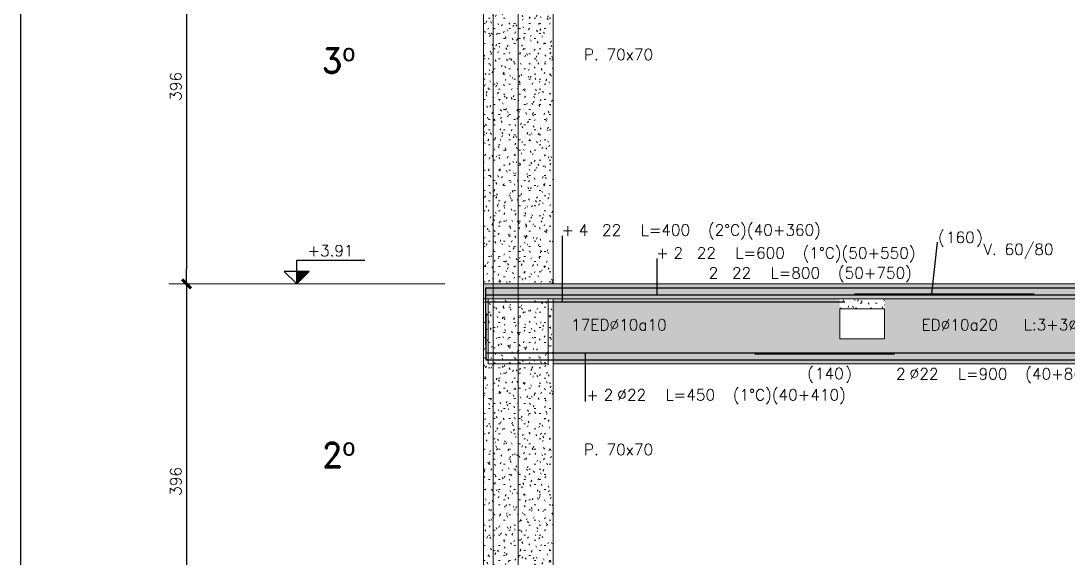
# Model space of a CAD drawing. Extents: x -10459 to 16942, y -13088 to 14608.
# Drawn here: x -58 to 992, y 2292 to 2831 of the extents above; entities that cross this region are included whole.
import ezdxf
from ezdxf.enums import TextEntityAlignment as Align

# ---------------------------------------------------------------- set-up
doc = ezdxf.new("R2010")
doc.units = 0
doc.header["$LTSCALE"] = 30
doc.header["$MEASUREMENT"] = 0
doc.linetypes.add("EJE1-1'$0$RLE-PROYECCION", pattern=[0.71438, 0.47625, -0.23813])
doc.layers.get('0').update_dxf_attribs({"linetype": 'CONTINUOUS'})
doc.layers.add("EJE1-1'$0$RLA-ACHURADO", color=30, linetype="EJE1-1'$0$RLE-PROYECCION", lineweight=15, transparency=0.7)
for name, color, linetype, lineweight in [("EJE1-1'$0$RLA-CONTORNO", 30, 'CONTINUOUS', 15), ("EJE1-1'$0$RLA-EJES", 1, 'CONTINUOUS', 9), ("EJE1-1'$0$RLA-NIVEL-1", 1, 'CONTINUOUS', 9), ("EJE1-1'$0$RLA-TEXTOS-1", 9, 'CONTINUOUS', 9)]:
    doc.layers.add(name, color=color, linetype=linetype, lineweight=lineweight)
for name, color, linetype in [("EJE1-1'$0$RLA-COTAS1", 2, 'CONTINUOUS'), ("EJE1-1'$0$RLA-FE", 7, 'CONTINUOUS'), ("EJE1-1'$0$RLA-TEXTOS-FE", 9, 'CONTINUOUS'), ("EJE1-1'$0$RLA-TEXTOS2", 6, 'CONTINUOUS'), ('RLA-FORMATO', 7, 'CONTINUOUS')]:
    doc.layers.add(name, color=color, linetype=linetype)
doc.styles.add("EJE1-1'$0$RomanD", font='romand.shx', dxfattribs={"height": 31.5})
doc.styles.add("EJE1-1'$0$RomanS", font='romans.shx', dxfattribs={"height": 11.25})
doc.dimstyles.new("EJE1-1'$0$ING-50", dxfattribs={"dimscale": 50, "dimtxt": 0.27, "dimasz": 0.3, "dimexe": 0, "dimexo": 0, "dimgap": 0.1, "dimtad": 1, "dimdec": 1, "dimzin": 12, "dimdsep": 46, "dimtxsty": "EJE1-1'$0$RomanS", "dimblk": "EJE1-1'$0$TICK1", "dimblk1": "EJE1-1'$0$TICK1", "dimblk2": "EJE1-1'$0$TICK1", "dimcen": 0.09, "dimclrd": 2, "dimclre": 1, "dimclrt": 3, "dimadec": 0, "dimazin": 0, "dimtfac": 1, "dimtdec": 0, "dimtix": 1, "dimtmove": 2, "dimatfit": 3, "dimldrblk": "EJE1-1'$0$TICK1", "dimfxl": 0, "dimfxlon": 1, "dimtolj": 1, "dimtzin": 0, "dimarcsym": 0})
pattern_1 = [(0, (-234.281, -2576.79), (20.32, 5.08), [1.676, -13.564, 1.676, -13.564, -81.28]), (0, (-234.281, -2576.79), (20.32, 5.08), [-30.48, 1.676, -28.804, 1.676, -13.564, -35.56]), (0, (-234.281, -2576.79), (20.32, 5.08), [-76.2, 1.676, -8.484, 1.676, -23.724]), (120, (-226.661, -2574.25), (-14.559409, 15.057636), [1.676, -13.564, 1.676, -13.564, -81.28]), (120, (-226.661, -2574.25), (-14.559409, 15.057636), [-30.48, 1.676, -28.804, 1.676, -13.564, -35.56]), (120, (-226.661, -2574.25), (-14.559409, 15.057636), [-76.2, 1.676, -8.484, 1.676, -23.724]), (240, (-224.121, -2564.09), (-5.760591, -20.137636), [1.676, -13.564, 1.676, -13.564, -81.28]), (240, (-224.121, -2564.09), (-5.760591, -20.137636), [-30.48, 1.676, -28.804, 1.676, -13.564, -35.56]), (240, (-224.121, -2564.09), (-5.760591, -20.137636), [-76.2, 1.676, -8.484, 1.676, -23.724])]

# ---------------------------------------------------------------- blocks, each defined once
blk = doc.blocks.new("EJE1-1'$0$TICK1")
at = {"color": 2}
for points in [[(0, 0), (-1, 0)], [(0, 0), (1, 0)]]:
    blk.add_lwpolyline(points, dxfattribs=at)
at = {"color": 2, "const_width": 0.2}
blk.add_lwpolyline([(-0.3, -0.3), (0.3, 0.3)], dxfattribs=at)
blk = doc.blocks.new("EJE1-1'$0$DIMBLOCK12-EJE 1-1_")
at = {"layer": "EJE1-1'$0$RLA-COTAS1", "color": 2, "lineweight": -2, "transparency": 16777216}
blk.add_line((-2727.3, 772), (-2727.3, 406), dxfattribs=at)
at = {"layer": "EJE1-1'$0$RLA-COTAS1", "color": 2, "lineweight": -2, "transparency": 16777216, "xscale": 15, "yscale": 15, "zscale": 15}
for p, rotation in [((-2727.3, 787), 90), ((-2727.3, 391), 270)]:
    blk.add_blockref("EJE1-1'$0$TICK1", p, dxfattribs=dict(at, rotation=rotation))
at = {"layer": "EJE1-1'$0$RLA-COTAS1", "color": 3, "transparency": 16777216, "insert": (-2738, 589), "char_height": 11.25, "attachment_point": 5, "rotation": 90, "style": "EJE1-1'$0$RomanS"}
blk.add_mtext('\\A1;396', dxfattribs=at)
blk = doc.blocks.new("EJE1-1'$0$DIMBLOCK13-EJE 1-1_")
at = {"layer": "EJE1-1'$0$RLA-COTAS1", "color": 2, "lineweight": -2, "transparency": 16777216}
blk.add_line((-2727.3, 376), (-2727.3, 10), dxfattribs=at)
at = {"layer": "EJE1-1'$0$RLA-COTAS1", "color": 2, "lineweight": -2, "transparency": 16777216, "xscale": 15, "yscale": 15, "zscale": 15}
for p, rotation in [((-2727.3, 391), 90), ((-2727.3, -5), 270)]:
    blk.add_blockref("EJE1-1'$0$TICK1", p, dxfattribs=dict(at, rotation=rotation))
at = {"layer": "EJE1-1'$0$RLA-COTAS1", "color": 3, "transparency": 16777216, "insert": (-2738, 193), "char_height": 11.25, "attachment_point": 5, "rotation": 90, "style": "EJE1-1'$0$RomanS"}
blk.add_mtext('\\A1;396', dxfattribs=at)
blk = doc.blocks.new("EJE1-1'$0$nivel-el")
blk.add_hatch(color=1).paths.add_polyline_path([(0, 0), (12.5, 12.5), (0, 12.5)])
at = {"color": 3}
blk.add_lwpolyline([(0, 0), (12.5, 12.5), (-12.5, 12.5), (0, 0), (0, 23.61), (68.35, 23.61)], dxfattribs=at)
blk.add_lwpolyline([(0, 0), (12.5, 12.5), (0, 12.5), (0, 0)])
at = {"color": 3, "style": "EJE1-1'$0$RomanS", "flags": 4}
blk.add_attdef('%%P0.00', text='', height=11.25, dxfattribs=at).set_placement((33.96, 27.67), align=Align.CENTER)
blk = doc.blocks.new('*U225')
at = {"layer": "EJE1-1'$0$RLA-FE"}
for p, q in [((0, -50), (0, 0)), ((0, 0), (668.2, 0)), ((668.2, 0), (718.2, 0)), ((718.2, 0), (750, 0)), ((750, 0), (750, 0))]:
    blk.add_line(p, q, dxfattribs=at)
at = {"layer": "EJE1-1'$0$RLA-FE", "color": 3, "style": "EJE1-1'$0$RomanS", "flags": 8}
for tag, p in [('F=', (218.8, 9.3)), ('NUM', (233.2, 9.3))]:
    blk.add_attdef(tag, text='', height=11.2, dxfattribs=at).set_placement(p, align=Align.RIGHT)
at = {"layer": "EJE1-1'$0$RLA-FE", "color": 3, "style": "EJE1-1'$0$RomanS"}
for tag, p, flags in [('PHI', (237.1, 9.5), 14), ('DIAM', (247, 9.3), 12), ('MINUS', (269, 9.3), 13), ('MARK', (282.4, 9.3), 13), ('TEXTO_FE1', (285.7, 9.3), 8), ('TEXTO_FE2', (353.2, 9.3), 8), ('TIPO', (373.8, -75.8), 13), ('NVECES', (359.9, -94.7), 13), ('NUMFE', (363.9, -114.5), 13), ('CAPA', (372.1, -133.6), 13), ('DESPLAZA', (278.3, -151.6), 13), ('ESPACIO', (284.4, -170), 13), ('CANT', (298.2, -188.8), 13)]:
    blk.add_attdef(tag, p, '', height=11.2, dxfattribs=dict(at, flags=flags))
blk = doc.blocks.new('*U93')
at = {"layer": "EJE1-1'$0$RLA-FE"}
for p, q in [((0, -50), (0, 0)), ((0, 0), (468.2, 0)), ((468.2, 0), (518.2, 0)), ((518.2, 0), (550, 0)), ((550, 0), (550, 0))]:
    blk.add_line(p, q, dxfattribs=at)
at = {"layer": "EJE1-1'$0$RLA-FE", "color": 3, "style": "EJE1-1'$0$RomanS", "flags": 8}
for tag, p in [('F=', (183.4, 36.3)), ('NUM', (197.8, 36.3))]:
    blk.add_attdef(tag, text='', height=11.2, dxfattribs=at).set_placement(p, align=Align.RIGHT)
at = {"layer": "EJE1-1'$0$RLA-FE", "color": 3, "style": "EJE1-1'$0$RomanS"}
for tag, p, flags in [('PHI', (201.7, 36.5), 14), ('DIAM', (211.6, 36.3), 12), ('MINUS', (233.6, 36.3), 13), ('MARK', (247, 36.3), 13), ('TEXTO_FE1', (250.3, 36.3), 8), ('TEXTO_FE2', (317.8, 36.3), 8), ('TIPO', (273.8, -75.8), 13), ('NVECES', (259.9, -94.7), 13), ('NUMFE', (263.9, -114.5), 13), ('CAPA', (272.1, -133.6), 13), ('DESPLAZA', (278.3, -151.6), 13), ('ESPACIO', (284.4, -170), 13), ('CANT', (298.2, -188.8), 13)]:
    blk.add_attdef(tag, p, '', height=11.2, dxfattribs=dict(at, flags=flags))
blk = doc.blocks.new('*U215')
at = {"layer": "EJE1-1'$0$RLA-FE"}
for q in [(0, 0), (1068.2, 0)]:
    blk.add_line((0, 0), q, dxfattribs=at)
at = {"layer": "EJE1-1'$0$RLA-FE", "color": 3, "style": "EJE1-1'$0$RomanS", "flags": 8}
for tag, p in [('F=', (473.7, 36.3)), ('NUM', (488.1, 36.3))]:
    blk.add_attdef(tag, text='', height=11.2, dxfattribs=at).set_placement(p, align=Align.RIGHT)
at = {"layer": "EJE1-1'$0$RLA-FE", "color": 3, "style": "EJE1-1'$0$RomanS"}
for tag, p, flags in [('PHI', (492, 36.5), 14), ('DIAM', (501.9, 36.3), 12), ('MINUS', (523.9, 36.3), 13), ('MARK', (537.3, 36.3), 13), ('TEXTO_FE1', (540.6, 36.3), 8), ('TEXTO_FE2', (608.1, 36.3), 8), ('TIPO', (573.8, -75.8), 13), ('NVECES', (559.9, -94.7), 13), ('NUMFE', (563.9, -114.5), 13), ('CAPA', (572.1, -133.6), 13), ('DESPLAZA', (278.3, -151.6), 13), ('ESPACIO', (284.4, -170), 13), ('CANT', (298.2, -188.8), 13)]:
    blk.add_attdef(tag, p, '', height=11.2, dxfattribs=dict(at, flags=flags))
blk = doc.blocks.new('*U226')
at = {"layer": "EJE1-1'$0$RLA-FE", "color": 6}
blk.add_line((0, 1), (180, 1), dxfattribs=at)
at = {"layer": "EJE1-1'$0$RLA-FE", "color": 3, "style": "EJE1-1'$0$RomanS", "flags": 8}
for tag, p in [('(', (87, 52)), ('EMP', (106, 52)), (')', (125.3, 52))]:
    blk.add_attdef(tag, text='', height=11.2, dxfattribs=at).set_placement(p, align=Align.CENTER)
blk = doc.blocks.new('*U104')
at = {"layer": "EJE1-1'$0$RLA-FE"}
for p, q in [((0, -40), (0, 0)), ((0, 0), (278.2, 0)), ((278.2, 0), (328.2, 0)), ((328.2, 0), (360, 0)), ((360, 0), (360, 0))]:
    blk.add_line(p, q, dxfattribs=at)
at = {"layer": "EJE1-1'$0$RLA-FE", "color": 3, "style": "EJE1-1'$0$RomanS", "flags": 8}
for tag, p in [('F=', (88.4, 66.3)), ('NUM', (102.8, 66.3))]:
    blk.add_attdef(tag, text='', height=11.2, dxfattribs=at).set_placement(p, align=Align.RIGHT)
at = {"layer": "EJE1-1'$0$RLA-FE", "color": 3, "style": "EJE1-1'$0$RomanS"}
for tag, p, flags in [('PHI', (106.7, 66.5), 14), ('DIAM', (116.6, 66.3), 12), ('MINUS', (138.6, 66.3), 13), ('MARK', (152, 66.3), 13), ('TEXTO_FE1', (155.3, 66.3), 8), ('TEXTO_FE2', (222.8, 66.3), 8), ('TIPO', (178.8, -75.8), 13), ('NVECES', (164.9, -94.7), 13), ('NUMFE', (168.9, -114.5), 13), ('CAPA', (177.1, -133.6), 13), ('DESPLAZA', (278.3, -151.6), 13), ('ESPACIO', (284.4, -170), 13), ('CANT', (298.2, -188.8), 13)]:
    blk.add_attdef(tag, p, '', height=11.2, dxfattribs=dict(at, flags=flags))
blk = doc.blocks.new('*U219')
at = {"layer": "EJE1-1'$0$RLA-FE"}
for p, q in [((0, 40), (0, 0)), ((0, 0), (778.2, 0)), ((778.2, 0), (828.2, 0)), ((828.2, 0), (860, 0)), ((860, 0), (860, 0))]:
    blk.add_line(p, q, dxfattribs=at)
at = {"layer": "EJE1-1'$0$RLA-FE", "color": 3, "style": "EJE1-1'$0$RomanS", "flags": 8}
for tag, p in [('F=', (406.7, -19.9)), ('NUM', (421.1, -19.9))]:
    blk.add_attdef(tag, text='', height=11.2, dxfattribs=at).set_placement(p, align=Align.RIGHT)
at = {"layer": "EJE1-1'$0$RLA-FE", "color": 3, "style": "EJE1-1'$0$RomanS"}
for tag, p, flags in [('PHI', (425, -19.7), 12), ('DIAM', (434.9, -19.9), 12), ('MINUS', (456.9, -19.9), 13), ('MARK', (470.3, -19.9), 13), ('TEXTO_FE1', (473.6, -19.9), 8), ('TEXTO_FE2', (541.1, -19.9), 8), ('TIPO', (428.8, -57.9), 13), ('NVECES', (414.9, -76.9), 13), ('NUMFE', (418.9, -96.6), 13), ('CAPA', (427.1, -115.7), 13), ('DESPLAZA', (277.2, -134.2), 13), ('ESPACIO', (283.2, -152.5), 13), ('CANT', (297.1, -171.3), 13)]:
    blk.add_attdef(tag, p, '', height=11.2, dxfattribs=dict(at, flags=flags))
blk = doc.blocks.new('*U109')
at = {"layer": "EJE1-1'$0$RLA-FE"}
for p, q in [((0, 40), (0, 0)), ((0, 0), (328.2, 0)), ((328.2, 0), (378.2, 0)), ((378.2, 0), (410, 0)), ((410, 0), (410, 0))]:
    blk.add_line(p, q, dxfattribs=at)
at = {"layer": "EJE1-1'$0$RLA-FE", "color": 3, "style": "EJE1-1'$0$RomanS", "flags": 8}
for tag, p in [('F=', (113.4, -47.9)), ('NUM', (127.8, -47.9))]:
    blk.add_attdef(tag, text='', height=11.2, dxfattribs=at).set_placement(p, align=Align.RIGHT)
at = {"layer": "EJE1-1'$0$RLA-FE", "color": 3, "style": "EJE1-1'$0$RomanS"}
for tag, p, flags in [('PHI', (131.7, -47.7), 12), ('DIAM', (141.6, -47.9), 12), ('MINUS', (163.6, -47.9), 13), ('MARK', (177, -47.9), 13), ('TEXTO_FE1', (180.3, -47.9), 8), ('TEXTO_FE2', (247.8, -47.9), 8), ('TIPO', (203.8, -57.9), 13), ('NVECES', (189.9, -76.9), 13), ('NUMFE', (193.9, -96.6), 13), ('CAPA', (202.1, -115.7), 13), ('DESPLAZA', (277.2, -134.2), 13), ('ESPACIO', (283.2, -152.5), 13), ('CANT', (297.1, -171.3), 13)]:
    blk.add_attdef(tag, p, '', height=11.2, dxfattribs=dict(at, flags=flags))
blk = doc.blocks.new('*U96')
at = {"layer": "EJE1-1'$0$RLA-FE"}
for p, q in [((0, 0), (0, 0)), ((0, 0), (918.2, 0)), ((918.2, 0), (968.2, 0)), ((968.2, 0), (1000, 0)), ((1000, 0), (1000, 0))]:
    blk.add_line(p, q, dxfattribs=at)
at = {"layer": "EJE1-1'$0$RLA-FE", "color": 3, "style": "EJE1-1'$0$RomanS", "flags": 8}
for tag, p in [('F=', (408.4, -47.9)), ('NUM', (422.8, -47.9))]:
    blk.add_attdef(tag, text='', height=11.2, dxfattribs=at).set_placement(p, align=Align.RIGHT)
at = {"layer": "EJE1-1'$0$RLA-FE", "color": 3, "style": "EJE1-1'$0$RomanS"}
for tag, p, flags in [('PHI', (426.7, -47.7), 12), ('DIAM', (436.6, -47.9), 12), ('MINUS', (458.6, -47.9), 13), ('MARK', (472, -47.9), 13), ('TEXTO_FE1', (475.3, -47.9), 8), ('TEXTO_FE2', (542.8, -47.9), 8), ('TIPO', (498.8, -57.9), 13), ('NVECES', (484.9, -76.9), 13), ('NUMFE', (488.9, -96.6), 13), ('CAPA', (497.1, -115.7), 13), ('DESPLAZA', (277.2, -134.2), 13), ('ESPACIO', (283.2, -152.5), 13), ('CANT', (297.1, -171.3), 13)]:
    blk.add_attdef(tag, p, '', height=11.2, dxfattribs=dict(at, flags=flags))
blk = doc.blocks.new('*U220')
at = {"layer": "EJE1-1'$0$RLA-FE", "color": 6}
blk.add_line((0, -1), (140, -1), dxfattribs=at)
at = {"layer": "EJE1-1'$0$RLA-FE", "color": 3, "style": "EJE1-1'$0$RomanS", "flags": 8}
for tag, p in [('(', (55.7, -26.5)), ('EMP', (74.7, -26.5)), (')', (94, -26.5))]:
    blk.add_attdef(tag, text='', height=11.2, dxfattribs=at).set_placement(p, align=Align.CENTER)
blk = doc.blocks.new("EJE1-1'")
at = {"layer": "EJE1-1'$0$RLA-ACHURADO"}
h = blk.add_hatch(dxfattribs=at)
h.set_pattern_fill('SAND - DENSE', color=256, style=0, pattern_type=2)
h.set_pattern_definition(pattern_1)
h.paths.add_polyline_path([(-2364.519, 391), (-2359.519, 391), (-2359.519, 772), (-2364.519, 772), (-2364.519, 707), (-2424.519, 707), (-2424.519, 772), (-2429.519, 772), (-2429.519, 391), (-2424.519, 391)], flags=0)
h = blk.add_hatch(dxfattribs=at)
h.set_pattern_fill('SAND - DENSE', color=256, style=0, pattern_type=2)
h.set_pattern_definition(pattern_1)
h.paths.add_polyline_path([(2119.733, 376), (2140.481, 376), (2140.481, 391), (-2429.52, 391), (-2429.52, 376), (1430.33, 376)], flags=0)
h = blk.add_hatch(dxfattribs=at)
h.set_pattern_fill('SAND - DENSE', color=256, style=0, pattern_type=2)
h.set_pattern_definition(pattern_1)
h.paths.add_polyline_path([(-2364.519, -5), (-2359.519, -5), (-2359.519, 376), (-2364.519, 376), (-2364.519, 311), (-2424.519, 311), (-2424.519, 376), (-2429.519, 376), (-2429.519, -5), (-2424.519, -5)], flags=0)
h = blk.add_hatch(dxfattribs=at)
h.set_pattern_fill('SAND - DENSE', color=256, style=0, pattern_type=2)
h.set_pattern_definition(pattern_1)
h.paths.add_polyline_path([(-2364.519, 311), (-2364.519, 376), (-2424.519, 376), (-2424.519, 311)], flags=0)
h = blk.add_hatch(dxfattribs=at)
h.set_pattern_fill('SAND - DENSE', color=256, style=0, pattern_type=2)
h.set_pattern_definition([(0, (-234.281, -2576.79), (20.32, 5.08), [1.676, -13.564, 1.676, -13.564, -81.28]), (0, (-234.281, -2576.79), (20.32, 5.08), [-30.48, 1.676, -28.804, 1.676, -13.564, -35.56]), (0, (-234.281, -2576.79), (20.32, 5.08), [-76.2, 1.676, -8.484, 1.676, -23.724]), (120, (-226.661, -2574.25), (-14.559409, 15.057636), [1.676, -13.564, 1.676, -13.564, -81.28]), (120, (-226.661, -2574.25), (-14.559409, 15.057636), [-30.48, 1.676, -28.804, 1.676, -13.564, -35.56]), (120, (-226.661, -2574.25), (-14.559409, 15.057636), [-76.2, 1.676, -8.484, 1.676, -23.724]), (240, (-224.121, -2564.09), (-5.760591, -20.137636), [1.676, -13.564, 1.676, -13.564, -81.28]), (240, (-224.121, -2564.09), (-5.760591, -20.137636), [-30.48, 1.676, -28.804, 1.676, -13.564, -35.56]), (240, (-224.121, -2564.09), (-5.760591, -20.137636), [-76.2, 1.676, -8.484, 1.676, -23.724])])
h.paths.add_polyline_path([(-1762.019, 336), (-1762.019, 376), (-2027.019, 376), (-2027.019, 336), (-2072.019, 336), (-2072.019, 376), (-2359.519, 376), (-2359.519, 311), (-1429.519, 311), (-1429.519, 376), (-1717.019, 376), (-1717.019, 336)])
h = blk.add_hatch(dxfattribs=at)
h.set_pattern_fill('SAND - DENSE', color=256, style=0, pattern_type=2)
h.set_pattern_definition([(0, (-3381.781, -2125.79), (20.32, 5.08), [1.676, -13.564, 1.676, -13.564, -81.28]), (0, (-3381.781, -2125.79), (20.32, 5.08), [-30.48, 1.676, -28.804, 1.676, -13.564, -35.56]), (0, (-3381.781, -2125.79), (20.32, 5.08), [-76.2, 1.676, -8.484, 1.676, -23.724]), (120, (-3374.161, -2123.25), (-14.559409, 15.057636), [1.676, -13.564, 1.676, -13.564, -81.28]), (120, (-3374.161, -2123.25), (-14.559409, 15.057636), [-30.48, 1.676, -28.804, 1.676, -13.564, -35.56]), (120, (-3374.161, -2123.25), (-14.559409, 15.057636), [-76.2, 1.676, -8.484, 1.676, -23.724]), (240, (-3371.621, -2113.09), (-5.760591, -20.137636), [1.676, -13.564, 1.676, -13.564, -81.28]), (240, (-3371.621, -2113.09), (-5.760591, -20.137636), [-30.48, 1.676, -28.804, 1.676, -13.564, -35.56]), (240, (-3371.621, -2113.09), (-5.760591, -20.137636), [-76.2, 1.676, -8.484, 1.676, -23.724])])
h.paths.add_polyline_path([(-2027.019, 366), (-2027.019, 376), (-2072.019, 376), (-2072.019, 366)])
at = {"layer": "EJE1-1'$0$RLA-CONTORNO"}
for p, q in [((-2429.519, 391), (-2429.519, 772)), ((-2359.519, 391), (-2359.519, 772)), ((2140.481, 391), (-2429.52, 391)), ((-2429.52, 391), (-2429.52, 376)), ((-2429.52, 376), (-2424.519, 376)), ((-2429.519, -5), (-2429.519, 376)), ((-2424.519, 376), (-2424.519, 311)), ((-2364.524, 376), (-2424.514, 376)), ((-2364.519, 376), (-1424.519, 376)), ((-2364.519, 311), (-2364.519, 376)), ((-2359.519, -5), (-2359.519, 376)), ((-2424.519, 311), (-2364.519, 311)), ((-2359.519, 311), (-1429.519, 311))]:
    blk.add_line(p, q, dxfattribs=at)
blk.add_lwpolyline([(-2072.019, 336), (-2027.019, 336), (-2027.019, 366), (-2072.019, 366)], close=True, dxfattribs=at)
at = {"layer": "EJE1-1'$0$RLA-EJES"}
for p, q in [((-2419.52, -973.112), (-2419.52, 1463)), ((-2394.519, -973.112), (-2394.519, 1435.349))]:
    blk.add_line(p, q, dxfattribs=at)
at = {"layer": "EJE1-1'$0$RLA-FE", "color": 2}
for p, q in [((-2350.365, 439.324), (-2350.365, 373)), ((-1974.123, 432.938), (-1979.775, 381)), ((-2255.365, 416.324), (-2255.365, 380)), ((-2326.991, 272.969), (-2326.991, 322))]:
    blk.add_line(p, q, dxfattribs=at)
at = {"layer": "EJE1-1'$0$RLA-NIVEL-1"}
blk.add_line((-2745.174, 391), (-2468.139, 391), dxfattribs=at)
ref = blk.add_blockref("EJE1-1'$0$nivel-el", (-2616.745, 391))
ref.add_attrib('%%P0.00', '+3.91', dxfattribs={"color": 3, "height": 11.25, "style": "EJE1-1'$0$RomanS"}).set_placement((-2582.785, 418.67), align=Align.CENTER)
at = {"layer": "EJE1-1'$0$RLA-FE"}
ref = blk.add_blockref('*U104', (-2427.019, 373), dxfattribs=at)
ref.add_attrib('DIAM', '22', (-2310.419, 439.324), dxfattribs={"color": 3, "height": 11.25, "style": "EJE1-1'$0$RomanS"})
ref.add_attrib('NUM', '4', dxfattribs={"color": 3, "height": 11.25, "style": "EJE1-1'$0$RomanS"}).set_placement((-2324.17, 439.324), align=Align.RIGHT)
ref.add_attrib('TEXTO_FE1', 'L=400', (-2271.708, 439.324), dxfattribs={"color": 3, "height": 11.25, "style": "EJE1-1'$0$RomanS"})
ref.add_attrib('TEXTO_FE2', '(2°C)(40+360)', (-2204.186, 439.342), dxfattribs={"color": 3, "height": 11.25, "style": "EJE1-1'$0$RomanS"})
ref.add_attrib('F=', '+', dxfattribs={"color": 3, "height": 11.25, "style": "EJE1-1'$0$RomanS"}).set_placement((-2338.579, 439.324), align=Align.RIGHT)
ref = blk.add_blockref('*U226', (-2057.019, 380), dxfattribs=at)
ref.add_attrib('EMP', '160', dxfattribs={"color": 3, "height": 11.25, "style": "EJE1-1'$0$RomanS"}).set_placement((-1951.003, 432.016), align=Align.CENTER)
ref.add_attrib('(', '(', dxfattribs={"color": 3, "height": 11.25, "style": "EJE1-1'$0$RomanS"}).set_placement((-1970.028, 432.016), align=Align.CENTER)
ref.add_attrib(')', ')', dxfattribs={"color": 3, "height": 11.25, "style": "EJE1-1'$0$RomanS"}).set_placement((-1931.69, 432.016), align=Align.CENTER)
ref = blk.add_blockref('*U93', (-2427.019, 380), dxfattribs=at)
ref.add_attrib('DIAM', '22', (-2215.419, 416.324), dxfattribs={"color": 3, "height": 11.25, "style": "EJE1-1'$0$RomanS"})
ref.add_attrib('NUM', '2', dxfattribs={"color": 3, "height": 11.25, "style": "EJE1-1'$0$RomanS"}).set_placement((-2229.17, 416.324), align=Align.RIGHT)
ref.add_attrib('TEXTO_FE1', 'L=600', (-2176.708, 416.324), dxfattribs={"color": 3, "height": 11.25, "style": "EJE1-1'$0$RomanS"})
ref.add_attrib('TEXTO_FE2', '(1°C)(50+550)', (-2109.186, 416.342), dxfattribs={"color": 3, "height": 11.25, "style": "EJE1-1'$0$RomanS"})
ref.add_attrib('F=', '+', dxfattribs={"color": 3, "height": 11.25, "style": "EJE1-1'$0$RomanS"}).set_placement((-2243.579, 416.324), align=Align.RIGHT)
blk.add_blockref('*U215', (-2037.019, 380), dxfattribs=at)
ref = blk.add_blockref('*U225', (-2427.019, 387), dxfattribs=at)
ref.add_attrib('DIAM', '22', (-2180.069, 396.324), dxfattribs={"color": 3, "height": 11.25, "style": "EJE1-1'$0$RomanS"})
ref.add_attrib('NUM', '2', dxfattribs={"color": 3, "height": 11.25, "style": "EJE1-1'$0$RomanS"}).set_placement((-2193.82, 396.324), align=Align.RIGHT)
ref.add_attrib('TEXTO_FE1', 'L=800', (-2141.357, 396.324), dxfattribs={"color": 3, "height": 11.25, "style": "EJE1-1'$0$RomanS"})
ref.add_attrib('TEXTO_FE2', '(50+750)', (-2073.835, 396.342), dxfattribs={"color": 3, "height": 11.25, "style": "EJE1-1'$0$RomanS"})
ref = blk.add_blockref('*U109', (-2427.019, 322), dxfattribs=at)
ref.add_attrib('DIAM', '22', (-2285.419, 274.105), dxfattribs={"color": 3, "height": 11.25, "style": "EJE1-1'$0$RomanS"})
ref.add_attrib('NUM', '2', dxfattribs={"color": 3, "height": 11.25, "style": "EJE1-1'$0$RomanS"}).set_placement((-2299.17, 274.105), align=Align.RIGHT)
ref.add_attrib('TEXTO_FE1', 'L=450', (-2246.708, 274.105), dxfattribs={"color": 3, "height": 11.25, "style": "EJE1-1'$0$RomanS"})
ref.add_attrib('TEXTO_FE2', '(1°C)(40+410)', (-2179.186, 274.123), dxfattribs={"color": 3, "height": 11.25, "style": "EJE1-1'$0$RomanS"})
ref.add_attrib('PHI', '%%C', (-2295.275, 274.319), dxfattribs={"color": 3, "height": 11.25, "style": "EJE1-1'$0$RomanS"})
ref.add_attrib('F=', '+', dxfattribs={"color": 3, "height": 11.25, "style": "EJE1-1'$0$RomanS"}).set_placement((-2313.579, 274.105), align=Align.RIGHT)
ref = blk.add_blockref('*U219', (-2427.02, 315), dxfattribs=at)
ref.add_attrib('DIAM', '22', (-1992.13, 295.105), dxfattribs={"color": 3, "height": 11.25, "style": "EJE1-1'$0$RomanS"})
ref.add_attrib('NUM', '2', dxfattribs={"color": 3, "height": 11.25, "style": "EJE1-1'$0$RomanS"}).set_placement((-2005.881, 295.105), align=Align.RIGHT)
ref.add_attrib('TEXTO_FE1', 'L=900', (-1953.418, 295.105), dxfattribs={"color": 3, "height": 11.25, "style": "EJE1-1'$0$RomanS"})
ref.add_attrib('TEXTO_FE2', '(40+860)', (-1885.896, 295.123), dxfattribs={"color": 3, "height": 11.25, "style": "EJE1-1'$0$RomanS"})
ref.add_attrib('PHI', '%%C', (-2001.985, 295.319), dxfattribs={"color": 3, "height": 11.25, "style": "EJE1-1'$0$RomanS"})
ref = blk.add_blockref('*U96', (-2157.019, 322), dxfattribs=at)
ref.add_attrib('DIAM', '22', (-1720.419, 274.105), dxfattribs={"color": 3, "height": 11.25, "style": "EJE1-1'$0$RomanS"})
ref.add_attrib('NUM', '2', dxfattribs={"color": 3, "height": 11.25, "style": "EJE1-1'$0$RomanS"}).set_placement((-1734.17, 274.105), align=Align.RIGHT)
ref.add_attrib('TEXTO_FE1', 'L=1150', (-1681.708, 274.105), dxfattribs={"color": 3, "height": 11.25, "style": "EJE1-1'$0$RomanS"})
ref.add_attrib('TEXTO_FE2', '(1°C)', (-1614.186, 274.123), dxfattribs={"color": 3, "height": 11.25, "style": "EJE1-1'$0$RomanS"})
ref.add_attrib('PHI', '%%C', (-1730.275, 274.319), dxfattribs={"color": 3, "height": 11.25, "style": "EJE1-1'$0$RomanS"})
ref.add_attrib('F=', '+', dxfattribs={"color": 3, "height": 11.25, "style": "EJE1-1'$0$RomanS"}).set_placement((-1748.579, 274.105), align=Align.RIGHT)
ref = blk.add_blockref('*U220', (-2157.019, 322), dxfattribs=at)
ref.add_attrib('EMP', '140', dxfattribs={"color": 3, "height": 11.25, "style": "EJE1-1'$0$RomanS"}).set_placement((-2082.337, 295.482), align=Align.CENTER)
ref.add_attrib('(', '(', dxfattribs={"color": 3, "height": 11.25, "style": "EJE1-1'$0$RomanS"}).set_placement((-2101.363, 295.482), align=Align.CENTER)
ref.add_attrib(')', ')', dxfattribs={"color": 3, "height": 11.25, "style": "EJE1-1'$0$RomanS"}).set_placement((-2063.024, 295.482), align=Align.CENTER)
at = {"layer": "EJE1-1'$0$RLA-TEXTOS-1", "char_height": 11.25, "attachment_point": 5, "style": "EJE1-1'$0$RomanS"}
for s, insert, width, line_spacing_factor in [('P. 70x70', (-2293.868, 620.913), 129.81884, 0.983083), ('V. 60/80', (-1892.699, 423.75), 77.89617, 0.941778), ('P. 70x70', (-2293.868, 224.913), 129.81884, 0.983083)]:
    blk.add_mtext(s, dxfattribs=dict(at, insert=insert, width=width, line_spacing_factor=line_spacing_factor))
at = {"layer": "EJE1-1'$0$RLA-TEXTOS-FE", "color": 9, "style": "EJE1-1'$0$RomanS"}
for s, p in [('17ED%%C10a10', (-2293.548, 344.313)), ('ED%%C10a20', (-1951.598, 344.313)), ('L:3+3%%C10', (-1850.548, 344.46))]:
    blk.add_text(s, height=11.25, dxfattribs=at).set_placement(p, align=Align.CENTER)
at = {"layer": "EJE1-1'$0$RLA-TEXTOS2", "color": 5, "char_height": 25, "attachment_point": 5, "line_spacing_factor": 0.941778, "style": "EJE1-1'$0$RomanD"}
for s, insert, width in [('3º', (-2575.123, 614.831), 65.68727), ('2º', (-2575.123, 219.464), 62.41577)]:
    blk.add_mtext(s, dxfattribs=dict(at, insert=insert, width=width))
at = {"layer": "EJE1-1'$0$RLA-COTAS1"}
for base, p1, p2, picture, middle in [((-2727.335, 391), (-2722.335, 787), (-2722.335, 391), "EJE1-1'$0$DIMBLOCK12-EJE 1-1_", (-2737.96, 589)), ((-2727.335, -5), (-2722.335, 391), (-2722.335, -5), "EJE1-1'$0$DIMBLOCK13-EJE 1-1_", (-2737.96, 193))]:
    dim = blk.add_linear_dim(base=base, p1=p1, p2=p2, angle=90, dimstyle="EJE1-1'$0$ING-50", override={"dimexe": 0, "dimexo": 0, "dimdec": 1, "dimfxl": 0, "dimfxlon": 1}, dxfattribs=at)
    dim.commit()
    dim.dimension.update_dxf_attribs({"geometry": picture, "text_midpoint": middle})

msp = doc.modelspace()

# ---------------------------------------------------------------- linework, layer by layer
at = {"layer": 'RLA-FORMATO', "color": 6, "linetype": 'Continuous'}
msp.add_line((-58.1, 68.1), (-58.1, 4123.1), dxfattribs=at)

# ---------------------------------------------------------------- block references
msp.add_blockref("EJE1-1'", (2835.3, 2176.2))

doc.saveas('drawing.dxf')
